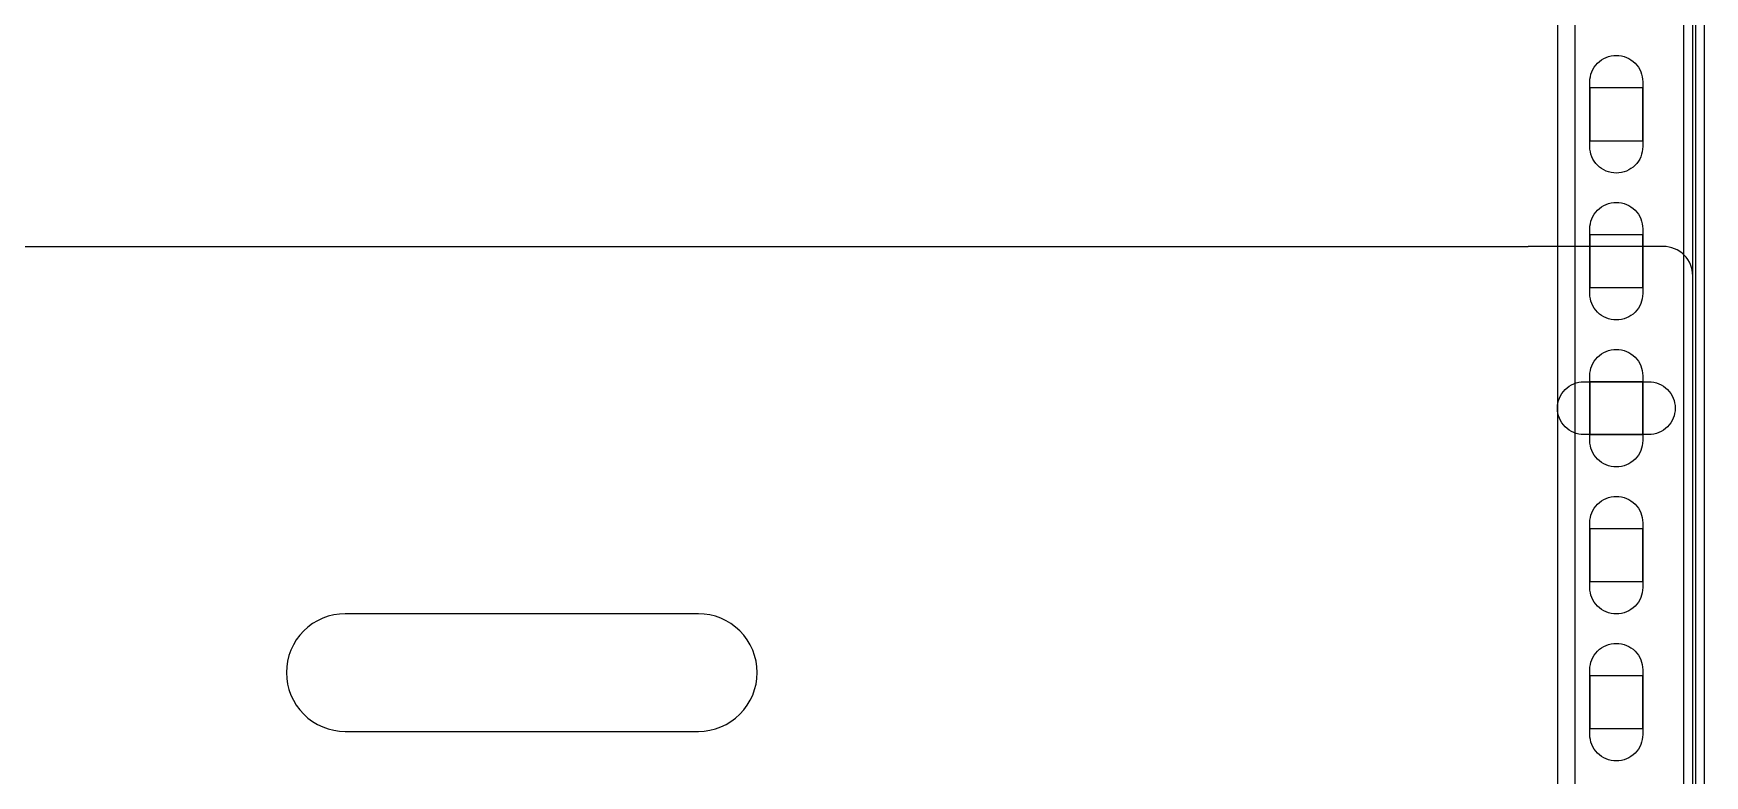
# Model space of a CAD drawing. Header units: millimetres. Extents: x 173893 to 258446, y -176540 to -123824.
# Drawn here: x 192727 to 193011, y -161914.3 to -161788 of the extents above; entities that cross this region are included whole.
import ezdxf

# ---------------------------------------------------------------- set-up
doc = ezdxf.new("R2010")
doc.units = ezdxf.units.MM
doc.header["$LTSCALE"] = 3
doc.linetypes.add('HIDDEN', pattern=[9.525, 6.35, -3.175])
doc.layers.add('@.VISIBLE', color=7, linetype='Continuous')

# ---------------------------------------------------------------- blocks, each defined once
blk = doc.blocks.new('Oval 20x9')
at = {"layer": '@.VISIBLE', "color": 2}
blk.add_lwpolyline([(-5.5, -4.5), (5.5, -4.5, 0.414214), (10, 0), (10, 0, 0.414214), (5.5, 4.5), (-5.5, 4.5, 0.414214), (-10, 0), (-10, 0, 0.414214)], format="xyb", close=True, dxfattribs=at)

msp = doc.modelspace()

# ---------------------------------------------------------------- linework, layer by layer
at = {"color": 151}
for points in [[(193010.98, -161538.28), (192990.98, -161538.28, 0.414214), (192985.98, -161543.28), (192985.98, -163610.28, 0.414214), (192990.98, -163615.28), (193010.98, -163615.28)], [(193000.48, -161796.28), (193000.48, -161807.28, -0.414214), (192995.98, -161811.78), (192995.98, -161811.78, -0.414214), (192991.48, -161807.28), (192991.48, -161796.28, -0.414214), (192995.98, -161791.78), (192995.98, -161791.78, -0.414214)], [(193000.48, -161821.28), (193000.48, -161832.28, -0.414214), (192995.98, -161836.78), (192995.98, -161836.78, -0.414214), (192991.48, -161832.28), (192991.48, -161821.28, -0.414214), (192995.98, -161816.78), (192995.98, -161816.78, -0.414214)], [(193000.48, -161846.28), (193000.48, -161857.28, -0.414214), (192995.98, -161861.78), (192995.98, -161861.78, -0.414214), (192991.48, -161857.28), (192991.48, -161846.28, -0.414214), (192995.98, -161841.78), (192995.98, -161841.78, -0.414214)], [(193000.48, -161871.28), (193000.48, -161882.28, -0.414214), (192995.98, -161886.78), (192995.98, -161886.78, -0.414214), (192991.48, -161882.28), (192991.48, -161871.28, -0.414214), (192995.98, -161866.78), (192995.98, -161866.78, -0.414214)], [(193000.48, -161896.28), (193000.48, -161907.28, -0.414214), (192995.98, -161911.78), (192995.98, -161911.78, -0.414214), (192991.48, -161907.28), (192991.48, -161896.28, -0.414214), (192995.98, -161891.78), (192995.98, -161891.78, -0.414214)]]:
    msp.add_lwpolyline(points, format="xyb", close=True, dxfattribs=at)
at = {"linetype": 'HIDDEN'}
msp.add_lwpolyline([(192187.98, -163588.28), (193010.98, -163588.28), (193010.98, -161565.28), (192187.98, -161565.28)], close=True, dxfattribs=at)
for points in [[(192189.48, -163586.78), (193009.48, -163586.78), (193009.48, -161566.78), (192189.48, -161566.78)], [(193000.48, -161797.28), (192991.48, -161797.28), (192991.48, -161806.28), (193000.48, -161806.28)], [(193000.48, -161822.28), (192991.48, -161822.28), (192991.48, -161831.28), (193000.48, -161831.28)], [(193000.48, -161847.28), (192991.48, -161847.28), (192991.48, -161856.28), (193000.48, -161856.28)], [(193000.48, -161872.28), (192991.48, -161872.28), (192991.48, -161881.28), (193000.48, -161881.28)], [(193000.48, -161897.28), (192991.48, -161897.28), (192991.48, -161906.28), (193000.48, -161906.28)]]:
    msp.add_lwpolyline(points, close=True)
at = {"color": 6}
for points in [[(192189.98, -163586.28), (193008.98, -163586.28), (193008.98, -161567.28), (192189.98, -161567.28)], [(192191.48, -163584.78), (193007.48, -163584.78), (193007.48, -161568.78), (192191.48, -161568.78)], [(192209.98, -163566.28), (192988.98, -163566.28), (192988.98, -161587.28), (192209.98, -161587.28)]]:
    msp.add_lwpolyline(points, close=True, dxfattribs=at)
msp.add_lwpolyline([(192779.98, -161906.75), (192839.98, -161906.75, 0.414214), (192849.98, -161896.75), (192849.98, -161896.75, 0.414214), (192839.98, -161886.75), (192779.98, -161886.75, 0.414214), (192769.98, -161896.75), (192769.98, -161896.75, 0.414214)], format="xyb", close=True)
at = {"layer": '@.VISIBLE'}
msp.add_line((192217.98, -161824.28), (192980.98, -161824.28), dxfattribs=at)
msp.add_lwpolyline([(192980.98, -162104.28), (193003.98, -162104.28, 0.414214), (193008.98, -162099.28), (193008.98, -161829.28, 0.414214), (193003.98, -161824.28), (192980.98, -161824.28)], format="xyb", dxfattribs=at)

# ---------------------------------------------------------------- block references
at = {"layer": '@.VISIBLE', "xscale": -1}
msp.add_blockref('Oval 20x9', (192995.98, -161851.78), dxfattribs=at)

doc.saveas('drawing.dxf')
